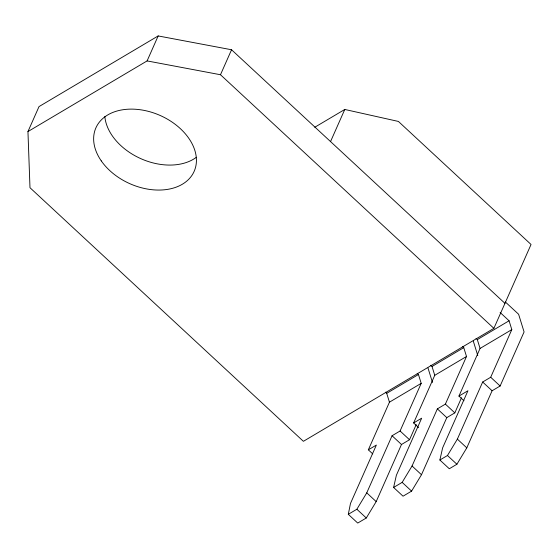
<?xml version="1.0" encoding="UTF-8"?>
<svg xmlns="http://www.w3.org/2000/svg" width="559" height="559" viewBox="0 0 559 559"><rect width="100%" height="100%" fill="white"/><g stroke="black" fill="none" stroke-linecap="round" stroke-linejoin="round"><path stroke-width="0.84" d="M416.21 424.63L409.516 439.737L401.488 444.496L376.186 501.598L366.292 517.99L357.725 523.063L348.299 514.322L350.479 503.463L376.361 445.062L368.339 449.82L372.734 453.901M461.51 397.763L454.816 412.87L446.795 417.629L421.486 474.731L411.592 491.123L403.032 496.196L393.606 487.455L396.366 475.29L421.668 418.188L413.639 422.953L418.67 427.614M505.357 301.972L518.612 314.263L524.083 331.934L500.123 386.003L492.095 390.762L466.793 447.864L456.899 464.249L449.303 468.756L439.877 460.015L442.63 447.857L467.939 390.755L458.946 396.086L463.977 400.747M314.78 127.249L344.777 109.459L398.413 121.443L531.05 244.479L493.883 328.343L303.39 441.317L29.99 187.712L27.95 131.575L39.018 106.594L158.169 35.937L231.552 49.758L504.959 303.362M27.95 131.575L147.101 60.917L158.169 35.937M493.883 328.343L220.484 74.738L231.552 49.758M330.544 141.581L344.777 109.459M368.339 449.82L389.448 402.173L421.2 383.348L418.46 374.516L417.182 373.328M348.299 514.322L356.859 509.242L366.753 492.849L392.062 435.747L400.083 430.989L421.2 383.348M413.639 422.953L434.755 375.306L466.506 356.481L463.767 347.642L462.489 346.461M393.606 487.455L402.166 482.375L412.06 465.982L437.362 408.881L445.39 404.122L466.506 356.481M458.946 396.086L480.062 348.439L511.806 329.614L509.074 320.775L500.123 312.474M439.877 460.015L447.473 455.508L457.367 439.115L482.669 382.014L490.697 377.255L511.806 329.614M385.43 392.152L386.709 393.34L418.46 374.516M430.737 365.286L432.016 366.473L463.767 347.642M476.044 338.419L477.323 339.606L509.074 320.775M147.101 60.917L220.484 74.738M490.697 377.255L500.123 386.003M482.669 382.014L492.095 390.762M445.39 404.122L454.816 412.87M437.362 408.881L446.795 417.629M457.367 439.115L466.793 447.864M447.473 455.508L456.899 464.249M400.083 430.989L409.516 439.737M392.062 435.747L401.488 444.496M412.06 465.982L421.486 474.731M402.166 482.375L411.592 491.123M366.753 492.849L376.186 501.598M356.859 509.242L366.292 517.99M477.323 339.606L480.062 348.439M473.305 341.13L477.784 355.587M432.016 366.473L434.755 375.306M427.998 367.997L432.477 382.454M386.709 393.34L389.448 402.173M196.363 157.289A53.72 37.32 23.9 0 1 140.847 158.665A53.72 37.32 23.9 0 1 104.833 116.51M101.256 160.859A53.72 37.32 23.9 0 0 190.235 177.622A53.72 37.32 23.9 0 0 143.607 110.291A53.72 37.32 23.9 0 0 101.256 160.859"/></g></svg>
